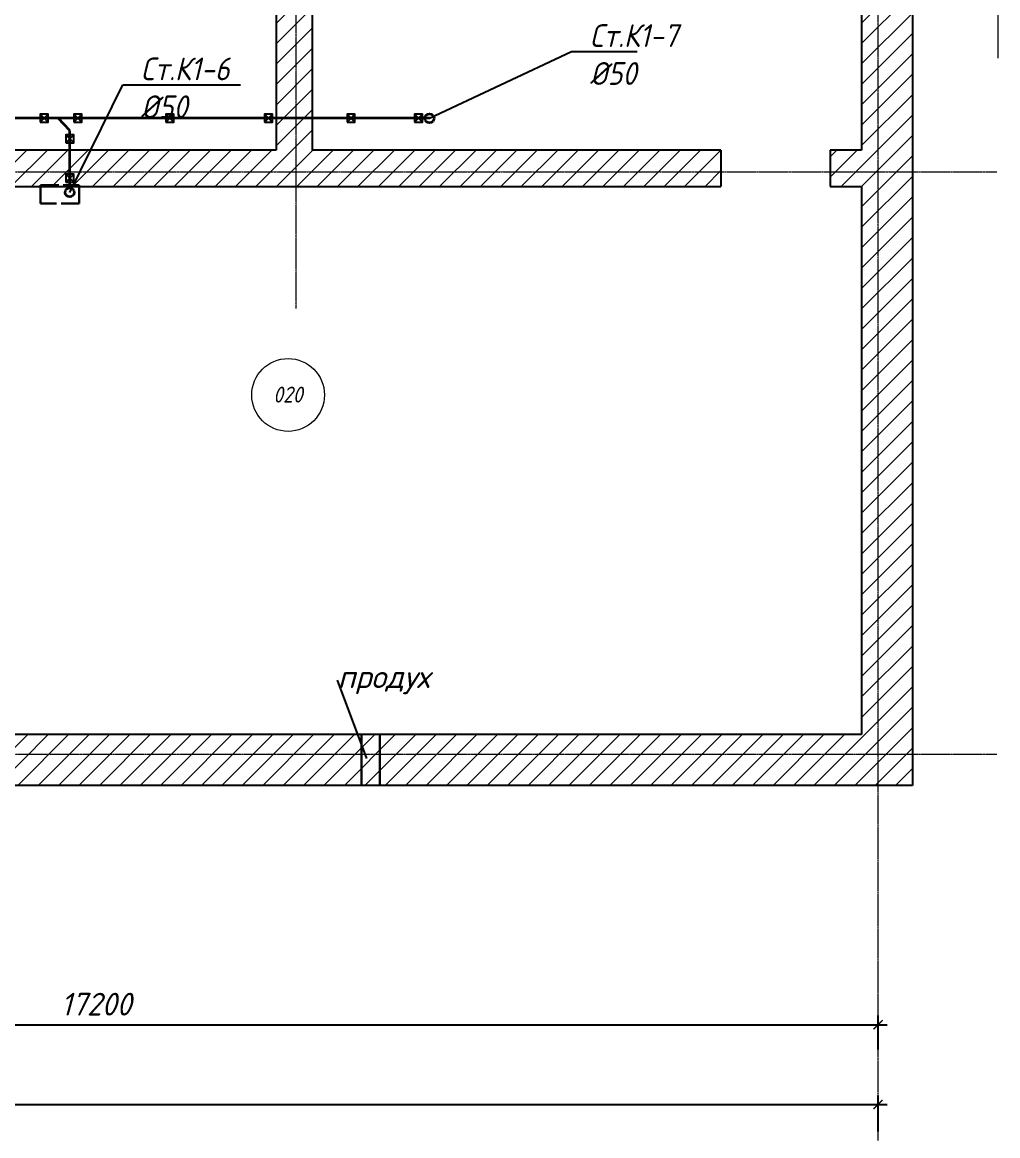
# Model space of a CAD drawing. Header units: millimetres. Extents: x -10178924 to 11692288, y -947381 to 58396.
# Drawn here: x 770725 to 781453, y -930755 to -918514 of the extents above; entities that cross this region are included whole.
import ezdxf
from ezdxf import colors
from ezdxf.entities.mleader import LeaderData, LeaderLine
from ezdxf.math import Vec2, Vec3

# ---------------------------------------------------------------- set-up
doc = ezdxf.new("R2010")
doc.units = ezdxf.units.MM
for name, pattern in [('334', [5, 4, -1]), ('невидимая', [9.525, 6.35, -3.175]), ('осевая', [50.8, 31.75, -6.35, 6.35, -6.35])]:
    doc.linetypes.add(name, pattern=pattern)
for name, color, linetype, lineweight in [('_0', 7, 'Continuous', 25), ('PDF _Разрезы', 7, 'Continuous', 9), ('ВК_ К1', 24, 'Continuous', 35), ('К1ку', 244, 'Continuous', 35), ('Контур пол Подвал', 7, 'Continuous', 9), ('перегородки нов.', 112, 'Continuous', 30), ('Размеры осевые', 153, 'Continuous', 9), ('Стены.1', 7, 'Continuous', 25), ('Текст 0.09', 250, 'Continuous', 5), ('ШТРИХОВКА', 252, 'Continuous', 15)]:
    doc.layers.add(name, color=color, linetype=linetype, lineweight=lineweight)
for name, color, linetype in [('PDF _Марки помещений', 5, 'Continuous'), ('ВК_Выноски', 7, 'Continuous'), ('Стены внутр.1', 7, 'Continuous')]:
    doc.layers.add(name, color=color, linetype=linetype)
doc.styles.add('ISOCPEUR', font='isocpeui.ttf', dxfattribs={"width": 0.9})
doc.styles.add('НТПИ_ТИ', font='isocpeui.ttf', dxfattribs={"height": 250})
doc.styles.add('Текст_М100', font='GOST_Common Italic.ttf', dxfattribs={"height": 250})
doc.dimstyles.new('Размеры_М100', dxfattribs={"dimtxt": 250, "dimasz": 100, "dimexe": 100, "dimexo": 100, "dimgap": 100, "dimtad": 1, "dimrnd": 5, "dimtxsty": 'Текст_М100', "dimblk": 'ARCHTICK', "dimcen": 250, "dimdle": 100, "dimadec": 0, "dimazin": 2, "dimtfac": 1, "dimtmove": 1, "dimatfit": 3, "dimfxl": 1, "dimarcsym": 0})

# ---------------------------------------------------------------- blocks, each defined once
blk = doc.blocks.new('_None')
blk = doc.blocks.new('_ArchTick')
at = {"color": 0, "linetype": 'ByBlock', "const_width": 0.15}
blk.add_lwpolyline([(-0.5, -0.5), (0.5, 0.5)], dxfattribs=at)
blk = doc.blocks.new('*D2690')
at = {"layer": 'Defpoints', "color": 0, "ltscale": 100, "transparency": 16777216}
for p in [(61000, -50926), (43800, -51300), (61000, -51300)]:
    blk.add_point(p, dxfattribs=at)
at = {"layer": 'Размеры осевые', "color": 0, "lineweight": -2, "ltscale": 100, "transparency": 16777216}
for p, q in [((43800, -51200), (43800, -50826)), ((61000, -51200), (61000, -50826)), ((43700, -50926), (61100, -50926))]:
    blk.add_line(p, q, dxfattribs=at)
at = {"layer": 'Размеры осевые', "color": 0, "lineweight": -2, "ltscale": 100, "transparency": 16777216, "xscale": 100, "yscale": 100, "zscale": 100, "rotation": 180}
blk.add_blockref('_ArchTick', (43800, -50926), dxfattribs=at)
at = {"layer": 'Размеры осевые', "color": 0, "lineweight": -2, "ltscale": 100, "transparency": 16777216, "xscale": 100, "yscale": 100, "zscale": 100}
blk.add_blockref('_ArchTick', (61000, -50926), dxfattribs=at)
at = {"layer": 'Размеры осевые', "color": 0, "ltscale": 100, "transparency": 16777216, "insert": (52400, -50700), "char_height": 250, "attachment_point": 5, "style": 'Текст_М100'}
blk.add_mtext('17200', dxfattribs=at)
blk = doc.blocks.new('*D2691')
at = {"layer": 'Defpoints', "color": 0, "ltscale": 100, "transparency": 16777216}
for p in [(61000, -51804), (-7000, -52200), (61000, -52200)]:
    blk.add_point(p, dxfattribs=at)
at = {"layer": 'Размеры осевые', "color": 0, "lineweight": -2, "ltscale": 100, "transparency": 16777216}
for p, q in [((-7000, -52100), (-7000, -51704)), ((61000, -52100), (61000, -51704)), ((-7100, -51804), (61100, -51804))]:
    blk.add_line(p, q, dxfattribs=at)
at = {"layer": 'Размеры осевые', "color": 0, "lineweight": -2, "ltscale": 100, "transparency": 16777216, "xscale": 100, "yscale": 100, "zscale": 100, "rotation": 180}
blk.add_blockref('_ArchTick', (-7000, -51804), dxfattribs=at)
at = {"layer": 'Размеры осевые', "color": 0, "lineweight": -2, "ltscale": 100, "transparency": 16777216, "xscale": 100, "yscale": 100, "zscale": 100}
blk.add_blockref('_ArchTick', (61000, -51804), dxfattribs=at)
at = {"layer": 'Размеры осевые', "color": 0, "ltscale": 100, "transparency": 16777216, "insert": (27000, -51579), "char_height": 250, "attachment_point": 5, "style": 'Текст_М100'}
blk.add_mtext('68000', dxfattribs=at)
blk = doc.blocks.new('A$C5282721b')
at = {"layer": 'ШТРИХОВКА', "ltscale": 100, "true_color": 0x000000, "transparency": 33554687}
h = blk.add_hatch(dxfattribs=at)
h.set_pattern_fill('ANSI31', color=18, scale=50)
h.set_pattern_definition([(45, (-79853.19, 25128.16), (-112.2532, 112.2532), [])])
h.paths.add_polyline_path([(5440.998, -31868.119), (-7386.275, -31868.119), (-7386.275, -48296.478), (61378.75, -48296.478), (61378.75, -31842.839), (41035.118, -31842.839), (41035.118, -31656.036), (40796.248, -31656.036), (40796.248, -31842.839), (40629.962, -31842.839), (40629.962, -31942.839), (40605.14, -34348.621), (40629.93, -32405.355), (39128.581, -32429.908), (40629.962, -32402.839), (40629.675, -32155.326), (39132.149, -32179.816), (39135.64, -31968.17), (38886.085, -31968.17), (38879.867, -32433.975), (40623.548, -32405.459), (40553.111, -38427.181), (40243.01, -38425.516), (40241.748, -38827.97), (43340.219, -38835.027), (43340.219, -38442.147), (40953.116, -38429.329), (41029.994, -32402.839), (54378.974, -32402.839), (54378.974, -35923.465), (54778.974, -35923.465), (54778.974, -32402.839), (60818.75, -32402.839), (60818.75, -41309.464), (60472.291, -41309.464), (60472.291, -41709.464), (60818.75, -41709.464), (60818.75, -47736.478), (44025.201, -47736.478), (44013.125, -46167.929), (43613.137, -46171.008), (43625.189, -47736.478), (27189.462, -47736.478), (27189.462, -44565.139), (26789.462, -44565.139), (26789.462, -47736.478), (10401.743, -47736.478), (10394.408, -46134.647), (9994.404, -46134.678), (10001.739, -47736.478), (-6826.275, -47736.478), (-6826.275, -41729.869), (-6530.734, -41731.097), (-6529.072, -41331.1), (-6826.275, -41329.865), (-6826.275, -32428.119), (-762.705, -32428.119), (-770.891, -36004.088), (-370.903, -36005.35), (-362.703, -32428.119), (5640.998, -32428.119), (5640.998, -31868.119)])
h.paths.add_polyline_path([(3584.804, -41373.023), (3584.804, -41773.13), (9973.974, -41799.679), (9987.536, -44634.678), (10387.54, -44634.678), (10372.735, -41401.332)], flags=17)
h.paths.add_polyline_path([(2513.142, -41768.578), (2514.803, -41368.779), (-383.184, -41356.638), (-371.114, -37407.013), (-774.123, -37406.088), (-783.181, -41354.976), (-5508.242, -41335.314), (-5509.901, -41734.604)], flags=17)
h = blk.add_hatch(dxfattribs=at)
h.set_pattern_fill('ANSI31', color=18, scale=50)
h.set_pattern_definition([(45, (-81439.85, -10657.2), (-112.2532, 112.2532), [])])
h.paths.add_polyline_path([(43589.43, -43091.789), (43989.442, -43091.789), (43978.799, -41709.464), (59272.291, -41709.464), (59272.291, -41309.464), (54778.974, -41309.464), (54778.974, -37367.72), (54379.879, -37367.72), (54378.974, -41309.464), (43575.708, -41309.464)])
h.paths.add_polyline_path([(43998.193, -44162.264), (43598.195, -44162.406), (43603.498, -44917.161), (44003.486, -44916.003)])
at = {"layer": 'PDF _Марки помещений', "color": 18, "lineweight": 9, "true_color": 0x000000, "transparency": 33554687}
blk.add_circle((54511.553, -44002.133), 400.064, dxfattribs=at)
at = {"layer": 'PDF _Разрезы', "color": 18, "lineweight": 9, "true_color": 0x000000, "transparency": 33554687}
blk.add_lwpolyline([(62316.395, -39798.796), (62316.395, -40298.332)], dxfattribs=at)
at = {"layer": 'Контур пол Подвал', "color": 18, "linetype": 'невидимая', "true_color": 0x000000, "transparency": 33554687}
blk.add_line((54378.974, -41309.464), (40553.725, -41309.464), dxfattribs=at)
at = {"layer": 'перегородки нов.', "color": 18, "ltscale": 100, "true_color": 0x000000, "transparency": 33554687}
for p, q in [((55318.75, -48296.478), (55318.75, -47736.478)), ((55518.75, -48296.478), (55518.75, -47736.478))]:
    blk.add_line(p, q, dxfattribs=at)
at = {"layer": 'Размеры осевые', "color": 251, "linetype": 'осевая', "ltscale": 0.5, "transparency": 33554687}
for p, q in [((54600, -43050), (54600, -25800)), ((61000, -52200), (61000, -25800)), ((-9750, -41550), (62308.109, -41550)), ((-9750, -47950), (62308.109, -47950))]:
    blk.add_line(p, q, dxfattribs=at)
at = {"layer": 'Стены внутр.1', "color": 18, "linetype": 'Continuous', "true_color": 0x000000, "transparency": 33554687}
for p, q in [((59272.291, -41309.464), (59272.291, -41709.464)), ((59272.291, -41309.464), (59272.291, -41709.464)), ((60472.291, -41309.464), (60472.291, -41709.464))]:
    blk.add_line(p, q, dxfattribs=at)
at = {"layer": 'Стены внутр.1', "color": 18, "linetype": 'Continuous', "true_color": 0x000000, "transparency": 33554687, "flags": 128}
for points in [[(54378.974, -37367.72), (54378.974, -41309.464)], [(54778.974, -41309.464), (54778.974, -37367.72)], [(54378.974, -41309.464), (43575.708, -41309.464)], [(59272.291, -41309.464), (54778.974, -41309.464)], [(60818.75, -41309.464), (60472.291, -41309.464)], [(43978.799, -41709.464), (59272.291, -41709.464)], [(60472.291, -41709.464), (60818.75, -41709.464)]]:
    blk.add_lwpolyline(points, dxfattribs=at)
at = {"layer": 'Стены.1', "color": 18, "linetype": 'Continuous', "true_color": 0x000000, "transparency": 33554687, "flags": 128}
for points in [[(61378.75, -31842.839), (61378.75, -41309.464)], [(60818.75, -32402.839), (60818.75, -41309.464)], [(61378.75, -41309.464), (61378.75, -48296.478)], [(60818.75, -41709.464), (60818.75, -47736.478)], [(60818.75, -47736.478), (44025.201, -47736.478)], [(61378.75, -48296.478), (44025.201, -48296.478)]]:
    blk.add_lwpolyline(points, dxfattribs=at)
at = {"layer": 'Текст 0.09', "linetype": 'ByBlock', "lineweight": -2, "ltscale": 100, "transparency": 33554687}
blk.add_line((55056.197, -47137.146), (55056.557, -47137.146), dxfattribs=at)
blk.add_line((55056.197, -47137.146), (55056.557, -47137.146), dxfattribs=at)
blk.add_lwpolyline([(55378.676, -47999.418), (55056.197, -47137.146)], dxfattribs=at)
blk.add_lwpolyline([(55378.676, -47999.418), (55056.197, -47137.146)], dxfattribs=at)
at = {"layer": 'Текст 0.09', "ltscale": 100, "transparency": 33554687}
blk.add_solid([(55378.704, -47999.407), (55378.739, -47999.586), (55378.648, -47999.428)], dxfattribs=at)
blk.add_solid([(55378.704, -47999.407), (55378.739, -47999.586), (55378.648, -47999.428)], dxfattribs=at)
at = {"layer": 'PDF _Марки помещений', "color": 18, "lineweight": 9, "true_color": 0x000000, "transparency": 33554687, "insert": (54348.579, -44085.848), "char_height": 175, "attachment_point": 7, "style": 'ISOCPEUR'}
blk.add_mtext('020', dxfattribs=at)
at = {"layer": 'Текст 0.09', "color": 7, "ltscale": 100, "transparency": 33554687, "insert": (55056.647, -46974.646), "char_height": 250, "attachment_point": 1, "style": 'НТПИ_ТИ'}
blk.add_mtext('продух', dxfattribs=at)
blk.add_mtext('продух', dxfattribs=at)
at = {"layer": 'Размеры осевые', "color": 251, "ltscale": 100, "transparency": 33554687}
for base, p1, p2, picture, middle in [((61000, -50926.23), (43800, -51300), (61000, -51300), '*D2690', (52400, -50699.62)), ((61000, -51804.076), (-7000, -52200), (61000, -52200), '*D2691', (27000, -51579.076))]:
    dim = blk.add_linear_dim(base=base, p1=p1, p2=p2, dimstyle='Размеры_М100', dxfattribs=at)
    dim.commit()
    dim.dimension.update_dxf_attribs({"geometry": picture, "text_midpoint": middle})

msp = doc.modelspace()

# ---------------------------------------------------------------- linework, layer by layer
for p, q in [((770922.2, -919525.5), (771009.3, -919612.5)), ((771009.3, -919525.5), (770922.2, -919612.5)), ((771293.7, -919525.5), (771380.8, -919612.5)), ((771380.8, -919525.5), (771293.7, -919612.5)), ((772305.6, -919525.5), (772392.7, -919612.5)), ((772392.7, -919525.5), (772305.6, -919612.5)), ((773389.7, -919525.5), (773476.8, -919612.5)), ((773476.8, -919525.5), (773389.7, -919612.5)), ((774297.2, -919525.5), (774384.3, -919612.5)), ((774384.3, -919525.5), (774297.2, -919612.5)), ((775040.2, -919525.5), (775127.3, -919612.5)), ((775127.3, -919525.5), (775040.2, -919612.5)), ((771203.9, -919752.6), (771291, -919839.6)), ((771291, -919752.6), (771203.9, -919839.6)), ((771203.9, -920183.9), (771291, -920270.9)), ((771291, -920183.9), (771203.9, -920270.9))]:
    msp.add_line(p, q)
for points in [[(770922.2, -919612.5), (771009.3, -919612.5), (771009.3, -919525.5), (770922.2, -919525.5)], [(771293.7, -919612.5), (771380.8, -919612.5), (771380.8, -919525.5), (771293.7, -919525.5)], [(772305.6, -919612.5), (772392.7, -919612.5), (772392.7, -919525.5), (772305.6, -919525.5)], [(773389.7, -919612.5), (773476.8, -919612.5), (773476.8, -919525.5), (773389.7, -919525.5)], [(774297.2, -919612.5), (774384.3, -919612.5), (774384.3, -919525.5), (774297.2, -919525.5)], [(775040.2, -919612.5), (775127.3, -919612.5), (775127.3, -919525.5), (775040.2, -919525.5)], [(771203.9, -919839.6), (771291, -919839.6), (771291, -919752.6), (771203.9, -919752.6)], [(771203.9, -920270.9), (771291, -920270.9), (771291, -920183.9), (771203.9, -920183.9)]]:
    msp.add_lwpolyline(points, close=True)
at = {"layer": '_0', "linetype": '334', "lineweight": 30, "ltscale": 50}
msp.add_lwpolyline([(770926.3, -920505.3), (770926.3, -920305.3), (771351.3, -920305.3), (771351.3, -920505.3), (770926.3, -920505.3)], dxfattribs=at)
at = {"layer": 'ВК_ К1'}
msp.add_line((775203.5, -919569), (769667, -919569), dxfattribs=at)
at = {"layer": 'ВК_ К1', "ltscale": 100}
for centre in [(775203.5, -919569), (771247.5, -920383.6)]:
    msp.add_circle(centre, 50, dxfattribs=at)
at = {"layer": 'К1ку', "ltscale": 0.1}
for p, q in [((771247.5, -919703.9), (771118.7, -919569)), ((771247.5, -920333.6), (771247.5, -919703.9))]:
    msp.add_line(p, q, dxfattribs=at)

# ---------------------------------------------------------------- block references
msp.add_blockref('A$C5282721b', (719137, -878608.8))

# ---------------------------------------------------------------- leaders
at = {"layer": 'ВК_Выноски'}
ml = msp.add_multileader_mtext('Standard', dxfattribs=at)
ml.set_content('{\\W0.9;Ст.К1-7\\P%%C50 }', color=7, style='ISOCPEUR')
ml.set_leader_properties(color=7, linetype='ByLayer', lineweight=-1)
ml.set_arrow_properties(name='NONE')
ml.build(insert=Vec2(0, 0))
ml.multileader.update_dxf_attribs({"text_left_attachment_type": 6, "text_right_attachment_type": 6, "dogleg_length": 0.36, "arrow_head_size": 300})
ctx = ml.context
ctx.base_point, ctx.char_height, ctx.arrow_head_size, ctx.landing_gap_size, ctx.plane_origin = Vec3(776867.5, -918835), 250, 300, 100, Vec3(786594.4, -946380.6)
ctx.left_attachment, ctx.right_attachment = 6, 6
notes = []
notes.append((ctx, [(0, (1, 1, 0), (776767.1, -918835), (1, 0), 100.4, [(0, [(775203.5, -919569)], 0, [])])]))
ctx.mtext.insert, ctx.mtext.width, ctx.mtext.flow_direction = Vec3(776967.5, -918535), 513.532, 5
ml = msp.add_multileader_mtext('Standard', dxfattribs=at)
ml.set_content('{\\W0.9;Ст.К1-6\\P%%C50   }', color=7, style='ISOCPEUR')
ml.set_leader_properties(color=7, linetype='ByLayer', lineweight=-1)
ml.set_arrow_properties(name='NONE')
ml.build(insert=Vec2(0, 0))
ml.multileader.update_dxf_attribs({"text_left_attachment_type": 6, "text_right_attachment_type": 6, "dogleg_length": 0.36, "arrow_head_size": 300})
ctx = ml.context
ctx.base_point, ctx.char_height, ctx.arrow_head_size, ctx.landing_gap_size, ctx.plane_origin = Vec3(771929.5, -919201), 250, 300, 100, Vec3(782451.9, -947285.9)
ctx.left_attachment, ctx.right_attachment = 6, 6
notes.append((ctx, [(0, (1, 1, 0), (771829.2, -919201), (1, 0), 100.4, [(0, [(771247.5, -920383.6)], 0, [])])]))
ctx.mtext.insert, ctx.mtext.width, ctx.mtext.flow_direction = Vec3(772029.5, -918901), 2739.083, 5
for ctx, leaders in notes:
    for number, flags, end, landing, length, lines in leaders:
        leader = LeaderData()
        leader.index, (leader.has_last_leader_line, leader.has_dogleg_vector, leader.attachment_direction) = number, flags
        leader.last_leader_point, leader.dogleg_vector, leader.dogleg_length = Vec3(end), Vec3(landing), length
        for number, points, colour, breaks in lines:
            line = LeaderLine()
            line.index, line.vertices, line.color, line.breaks = number, Vec3.list(points), colors.encode_raw_color(colour), breaks
            leader.lines.append(line)
        ctx.leaders.append(leader)

doc.saveas('drawing.dxf')
